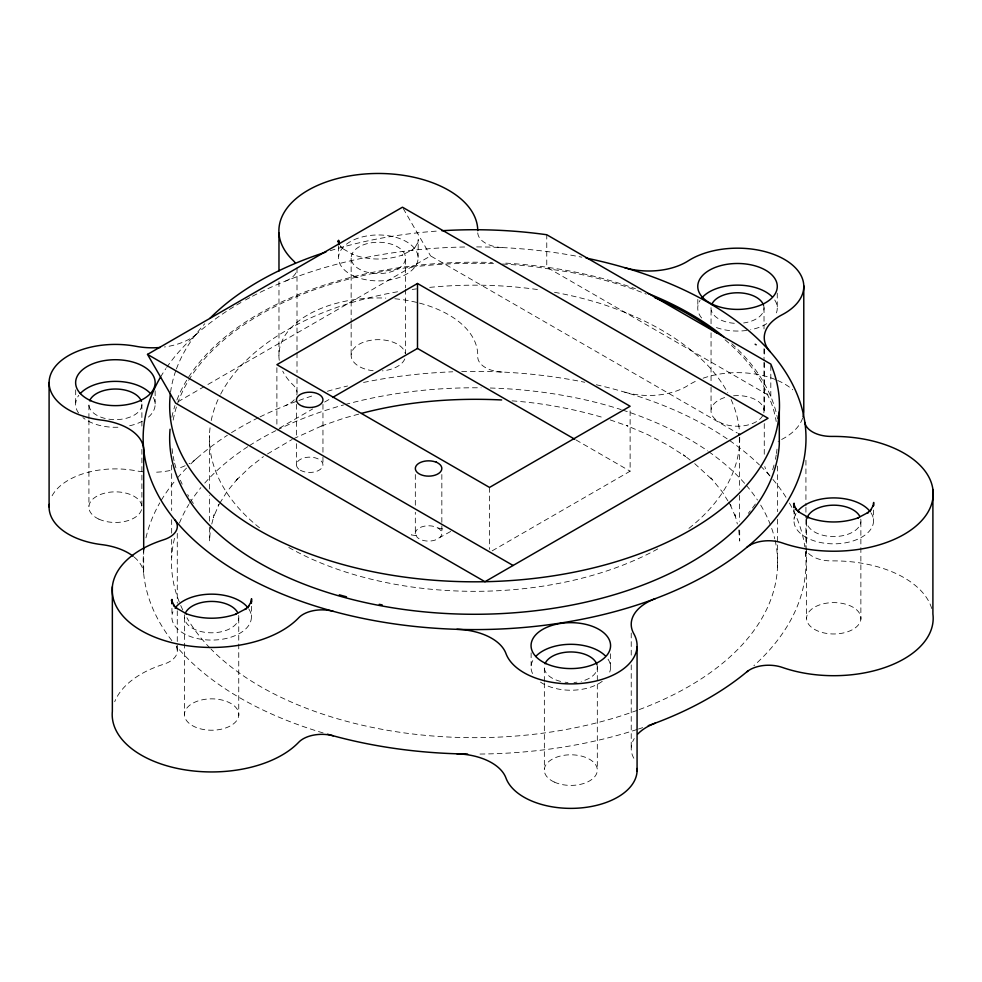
<?xml version="1.0" encoding="UTF-8"?>
<svg xmlns="http://www.w3.org/2000/svg" width="982" height="982" viewBox="0 0 982 982"><rect width="100%" height="100%" fill="white"/><g stroke="black" fill="none" stroke-linecap="round" stroke-linejoin="round"><path stroke-width="0.74" stroke-dasharray="4.91 3.68" d="M209.436 527.297L209.436 541.082L210.713 526.07M209.436 521.172L209.448 495.149M209.448 489.036L209.473 435.456M211.768 524.032L214.211 514.568L213.254 517.76L219.023 504.441M218.078 505.988L219.096 504.073M219.698 503.385L226.94 491.687L238.184 477.964L236.269 480.259L249.907 467.137L263.446 456.593M450.689 531.446L435.21 540.063A13.257 7.66 0 0 1 417.105 537.264L415.325 533.435L415.325 512.285M267.46 453.979L292.182 439.433M177.951 401.773L204.035 386.712M207.926 384.465L430.595 255.909L737.347 433.013M279.551 428.091L312.706 408.942M324.649 402.043L331.278 398.213M492.166 550.841L630.125 471.188L630.125 409.273M293.508 438.745L322.955 425.378L321.188 426.065L344.437 418.025L358.835 414.097M512.052 400.865C543.451 403.074 574.531 409.077 604.703 418.025M415.963 535.669L411.384 534.92L415.325 533.435A13.257 7.66 0 0 1 432.019 526.045A13.257 7.66 0 0 1 440.071 537.264M437.96 528.021L446.393 529.642M610.178 419.915L627.94 426.065L626.185 425.378L647.69 434.596L667.539 444.969L685.522 456.434L683.435 454.838L690.211 460.104M575.98 439.936L630.125 471.188M694.716 463.627L712.858 480.259L710.943 477.964L722.187 491.687L727.834 500.783M341.135 247.047L340.153 245.868L343.786 249.44L342.681 248.593L353.115 254.62L352.207 254.264C368.299 260.439 386.601 260.574 402.853 254.89L401.994 255.222L412.857 249.453L411.789 250.275L415.681 246.789L414.723 247.943L418.295 241.805L417.816 243.413L418.246 239.51L418.087 257.444M728.632 502.084L731.05 505.988L730.043 504.073M403.234 208.515L430.595 255.909M730.105 504.441L735.886 517.76L734.929 514.568L737.359 524.032M738.771 530.047L739.704 541.082L739.667 528.893M739.336 437.481L739.52 489.282M739.544 495.37L739.63 521.27M873.514 510.051L873.514 520.386M860.87 521.872L860.87 619.286A27.177 15.687 0 0 1 818.693 631.352A27.177 15.687 0 0 1 821.688 604.237A27.177 15.687 0 0 1 860.87 619.286M806.578 521.209L806.578 547.084M806.578 548.607L806.578 618.623M805.927 460.276L805.927 505.816M805.927 507.326L805.927 517.956M805.927 519.478L805.927 549.834M805.927 551.356L805.927 558.942M794.057 509.081L794.057 519.417M777.474 466.106L777.474 511.647M777.474 519.232L777.474 567.817M777.265 293.164L777.265 307.599M770.809 365.574L770.809 396.568L546.765 267.214L546.765 234.747M764.266 349.187L764.266 356.773M764.266 362.849L764.266 412.943M764.266 423.561L764.266 456.961M764.021 307.759L764.021 328.933M764.021 348.598L764.021 360.689M764.021 362.198L764.021 410.599M711.054 323.753L711.054 307.108A26.514 15.307 0 0 0 734.696 323.311M711.054 332.824L711.054 385.754M711.054 387.264L711.054 409.948M697.821 299.412L697.821 306.63M631.23 633.022L631.23 657.302M631.23 664.9L631.23 748.382M610.571 653.791L610.571 666.778M597.314 666.95L597.314 769.778M544.347 681.422L544.347 666.299A26.514 15.307 0 0 0 563.582 681.999M544.347 682.932L544.347 769.127M531.127 652.821L531.127 665.808M489.515 487.428L489.515 549.355M441.839 474.527L441.839 524.376M441.839 525.886L441.839 533.435M415.325 474.527L415.325 506.246M405.443 258.929A27.177 15.687 0 0 1 363.266 270.995A27.177 15.687 0 0 1 366.261 243.88A27.177 15.687 0 0 1 405.443 258.929L405.443 287.849M405.443 289.371L405.443 353.311M351.151 258.266L351.151 322.194M351.151 323.716L351.151 355.68M338.63 246.138L338.63 256.474M322.955 404.375L322.955 455.734M322.955 457.244L322.955 464.793M297.006 267.841L297.006 351.335M297.006 352.845L297.006 372.583M297.006 378.659L297.006 392.321M296.441 404.375L296.441 437.604M296.441 443.655L296.441 464.793M278.974 281.638L278.974 357.546M276.887 367.698L276.887 426.593M251.392 606.299L251.392 616.635M238.749 618.12L238.749 642.473M238.749 643.996L238.749 715.534A27.177 15.687 0 0 1 196.572 727.601A27.177 15.687 0 0 1 199.567 700.473A27.177 15.687 0 0 1 238.749 715.534M184.456 617.445L184.456 714.871M177.276 533.398L177.276 603.23M177.276 610.816L177.276 651.803M171.936 608.275L171.936 615.653M171.666 465.038L171.666 510.579M171.666 519.687L171.666 533.349M171.666 539.425L171.666 557.641M155.144 390.848L155.144 403.848M143.691 549.429L143.691 573.721M141.887 404.007L141.887 426.691M141.887 449.375L141.887 506.835M88.92 418.479L88.92 403.357A26.514 15.307 0 0 0 117.067 419.609A26.514 15.307 0 0 0 141.42 401.429M88.92 419.989L88.92 506.184M75.688 389.879L75.688 402.865M294.256 399.76A26.514 15.307 0 0 1 285.639 405.517M296.822 394.874A26.514 15.307 0 0 0 293.213 385.03A99.428 57.398 0 0 1 282.73 371.147M279.269 360.296A99.428 57.398 0 0 1 385.779 298.111M394.838 298.749A99.428 57.398 0 0 1 416.724 302.407M419.498 303.107A99.428 57.398 0 0 1 477.731 356.478A26.514 15.307 0 0 0 502.048 372.043M295.889 272.898A26.514 15.307 0 0 1 285.639 281.036M160.569 377.027A331.425 191.343 0 0 1 165.897 368.581M166.719 367.378A331.425 191.343 0 0 1 242.836 301.449M245.451 299.989A331.425 191.343 0 0 1 250.643 297.19M252.497 296.208A331.425 191.343 0 0 1 467.69 246.948M476.651 246.912A331.425 191.343 0 0 1 581.823 257.198M805.449 551.774A331.425 191.343 0 0 1 753.881 665.722M642.682 727.625A331.425 191.343 0 0 1 638.447 729.037M637.023 729.503A331.425 191.343 0 0 1 476.687 754.066M323.152 732.94A331.425 191.343 0 0 1 176.257 646.095M171.862 640.632A331.425 191.343 0 0 1 143.961 549.294M145.962 537.854A331.425 191.343 0 0 1 159.784 502.87M161.281 500.292A331.425 191.343 0 0 1 175.655 480.075M177.558 477.829A331.425 191.343 0 0 1 186.494 468.107M190.778 463.897A331.425 191.343 0 0 1 227.37 435.272M231.531 432.632A331.425 191.343 0 0 1 258.622 417.571M259.985 416.908A331.425 191.343 0 0 1 297.448 401M298.884 400.484A331.425 191.343 0 0 1 314.449 395.194M327.399 391.278A331.425 191.343 0 0 1 347.579 385.987M363.561 382.44A331.425 191.343 0 0 1 452.763 371.797M461.712 371.527A331.425 191.343 0 0 1 584.756 382.268M596.332 384.76A331.425 191.343 0 0 1 728.399 439.703M729.638 440.55A331.425 191.343 0 0 1 759.442 464.94M760.522 465.996A331.425 191.343 0 0 1 769.679 475.644M772.932 479.425A331.425 191.343 0 0 1 787.196 499.2M789.454 503.054A331.425 191.343 0 0 1 804.847 546.864M176.343 646.733A26.514 15.307 0 0 1 163.613 664.262A99.428 57.398 0 0 0 114.71 701.725M931.722 608.509A99.428 57.398 0 0 0 831.791 560.894A26.514 15.307 0 0 1 807.044 551.81M502.048 247.562A26.514 15.307 0 0 1 477.731 232.01M238.651 615.456A27.177 15.687 0 0 1 211.044 632.801A27.177 15.687 0 0 1 184.751 614.793M860.772 519.208A27.177 15.687 0 0 1 833.178 536.565A27.177 15.687 0 0 1 806.873 518.545M404.768 358.982A27.177 15.687 0 0 1 382.354 370.865M373.16 370.754A27.177 15.687 0 0 1 351.261 353.913A27.177 15.687 0 0 1 378.131 339.662A27.177 15.687 0 0 1 405.345 353.692M739.704 437.309A265.14 153.082 0 0 1 686.43 530.292M657.756 548.913A265.14 153.082 0 0 1 288.34 547.207M259.494 527.764A265.14 153.082 0 0 1 210.209 426.519M211.204 420.578A265.14 153.082 0 0 1 219.993 395.476M220.68 394.138A265.14 153.082 0 0 1 398.753 291.568M412.207 289.469A265.14 153.082 0 0 1 416.54 288.88M429.711 287.382A265.14 153.082 0 0 1 541.057 290.058M554.486 292.292A265.14 153.082 0 0 1 600.088 303.413C639.92 316.314 678.648 335.414 708.108 365.783A265.14 153.082 0 0 1 727.748 392.8M731.087 399.539A265.14 153.082 0 0 1 739.311 429.858M171.838 417.252A304.911 176.036 0 0 1 174.968 405.554M176.932 400.018A304.911 176.036 0 0 1 492.412 262.513M505.755 263.139A304.911 176.036 0 0 1 635.464 288.72M731.786 343.725A304.911 176.036 0 0 1 777.621 418.848M170.561 392.272A304.911 176.036 0 0 1 175.913 370.312M176.416 368.925A304.911 176.036 0 0 1 204.808 323.729M330.247 250.705A304.911 176.036 0 0 1 438.942 230.942M248.839 609.012A39.771 22.967 0 0 1 214.162 640.031A39.771 22.967 0 0 1 172.93 611.798M870.96 512.764A39.771 22.967 0 0 1 832.908 543.832A39.771 22.967 0 0 1 797.175 511.868M763.542 305.181A26.514 15.307 0 0 1 743.644 322.98M762.695 415.705A26.514 15.307 0 0 1 720.42 422.616A26.514 15.307 0 0 1 725.072 397.403M733.579 395.783A26.514 15.307 0 0 1 763.726 413.189M596.847 664.36A26.514 15.307 0 0 1 581.221 681.348M576.95 682.159A26.514 15.307 0 0 1 573.991 682.465M568.001 682.49A26.514 15.307 0 0 1 565.043 682.208M196.781 458.361A53.028 30.614 0 0 1 189.06 463.75M185.132 465.726A53.028 30.614 0 0 1 177.902 468.488M169.996 470.538A53.028 30.614 0 0 1 152.996 472.281M142.918 471.79A53.028 30.614 0 0 1 135.909 470.771A66.285 38.273 0 0 0 51.665 496.622M196.781 333.88A53.028 30.614 0 0 1 164.448 346.99M624.748 392.162A53.028 30.614 0 0 0 688.222 385.337A66.285 38.273 0 0 1 696.471 380.869M802.613 418.099A66.285 38.273 0 0 1 781.832 439.371A53.028 30.614 0 0 0 778.125 441.495M703.124 378.205A66.285 38.273 0 0 1 776.381 379.924M777.683 380.476A66.285 38.273 0 0 1 792.744 389.756M770.011 476.012A53.028 30.614 0 0 1 764.794 466.511M633.832 758.251A53.028 30.614 0 0 1 634.249 738.574M134.141 557.027A53.028 30.614 0 0 1 143.618 572.923M775.093 540.26A303.033 174.956 0 0 1 638.631 709.826M637.208 710.342A303.033 174.956 0 0 1 211.044 649.102M209.964 647.997A303.033 174.956 0 0 1 186.924 617.752M182.799 609.969A303.033 174.956 0 0 1 174.735 537.375M179.424 523.087A303.033 174.956 0 0 1 188.826 504.478M189.612 503.201A303.033 174.956 0 0 1 200.868 487.637M204.772 483.07A303.033 174.956 0 0 1 248.201 446.417M249.428 445.619A303.033 174.956 0 0 1 275.758 430.693M277.096 430.03A303.033 174.956 0 0 1 343.602 404.952M345.05 404.559A303.033 174.956 0 0 1 481.082 387.816M490.276 388.013A303.033 174.956 0 0 1 621.201 409.617M622.6 410.071A303.033 174.956 0 0 1 707.605 450.885M708.783 451.72A303.033 174.956 0 0 1 745.375 484.212M746.345 485.353A303.033 174.956 0 0 1 757.478 500.034M760.706 505.129A303.033 174.956 0 0 1 774.749 538.811M777.008 449.142A303.033 174.956 0 0 1 776.443 453.5M776.21 454.948A303.033 174.956 0 0 1 775.399 459.281M774.025 465.038A303.033 174.956 0 0 1 771.84 472.195M755.367 504.024A303.033 174.956 0 0 1 748.272 513.341M193.38 503.471A303.033 174.956 0 0 1 187.66 494.56M182.173 484.187A303.033 174.956 0 0 1 180.393 480.235M175.925 467.911A303.033 174.956 0 0 1 174.379 462.166M174.047 460.718A303.033 174.956 0 0 1 173.176 456.385M172.697 453.5A303.033 174.956 0 0 1 171.85 446.245M173.176 420.1A303.033 174.956 0 0 1 496.401 263.753M502.502 264.035A303.033 174.956 0 0 1 535.841 266.908L569.879 272.174A303.033 174.956 0 0 1 646.303 294.109M725.023 339.76A303.033 174.956 0 0 1 762.216 383.213L771.336 402.865A303.033 174.956 0 0 1 776.21 421.548M774.724 299.976A39.771 22.967 0 0 1 775.277 315.271M766.795 323.618A39.771 22.967 0 0 1 750.604 329.768M746.713 330.431A39.771 22.967 0 0 1 715.657 327.276M701.627 317.984A39.771 22.967 0 0 1 700.105 300.283M153.327 397.452A39.771 22.967 0 0 1 146.846 418.369M142.292 421.241A39.771 22.967 0 0 1 128.47 426.016M117.914 427.244A39.771 22.967 0 0 1 82.918 417.583M78.585 413.041A39.771 22.967 0 0 1 78.806 395.316M608.018 659.168A39.771 22.967 0 0 1 608.582 674.462M602.273 681.312A39.771 22.967 0 0 1 538.345 680.526M532.551 673.529A39.771 22.967 0 0 1 534.233 658.259M353.557 275.905A39.771 22.967 0 0 0 417.657 261.335A39.771 22.967 0 0 0 363.757 236.564A39.771 22.967 0 0 0 353.557 275.905M98.875 519.134A26.514 15.307 0 0 0 141.604 509.425A26.514 15.307 0 0 0 105.675 492.915A26.514 15.307 0 0 0 98.875 519.134M554.302 782.077A26.514 15.307 0 0 0 597.031 772.368A26.514 15.307 0 0 0 561.103 755.858A26.514 15.307 0 0 0 554.302 782.077M300.332 470.206A13.257 7.66 0 0 0 322.501 466.781A13.257 7.66 0 0 0 306.274 457.403A13.257 7.66 0 0 0 300.332 470.206"/><path stroke-width="1.47" d="M873.514 504.147L873.673 502.453L873.244 506.356L873.722 504.748L870.15 510.885M248.029 607.122L251.601 600.984L251.122 602.604L251.552 598.701L251.392 603.341M248.986 605.968L245.095 609.454L246.163 608.644L235.299 614.401L236.159 614.069C219.894 619.752 201.605 619.63 185.512 613.443M871.108 509.732L867.216 513.205L868.297 512.395L857.421 518.165L858.28 517.821C842.028 523.504 823.726 523.381 807.634 517.207M147.509 354.404L402.473 207.202L768.059 418.271L484.973 581.712L175.631 403.111L147.509 354.404L513.095 565.472M417.497 283.491L276.887 364.666L489.515 487.428L630.125 406.253L417.497 283.491L417.497 348.438L574.666 439.175M332.603 397.452L417.497 348.438M361.72 413.312C407.235 401.343 454.691 397.649 501.63 399.969M808.542 517.563L798.108 511.536L799.213 512.383L795.58 508.811L796.562 509.977L793.566 503.766L794.205 507.068L794.057 503.177L794.057 507.608M186.42 613.799L175.987 607.784M755.146 344.216L756.238 344.842M738.673 433.774L739.937 434.51M177.091 608.619L173.458 605.047L174.44 606.225L171.433 600.002L172.083 603.316L171.936 599.413L171.936 603.844M338.999 243.413L338.127 240.823L338.618 242.444M338.778 244.125L338.63 240.234L338.63 244.665M932.9 489.515L932.9 613.995A99.428 57.398 0 0 1 885.825 667.195A99.428 57.398 0 0 1 782.347 667.429A26.514 15.307 0 0 0 746.86 671.811M803.779 285.823L803.779 410.304A66.285 38.273 0 0 1 803.006 416.822M779.303 411.789L779.303 444.257A304.911 176.036 0 0 1 461.565 614.118A304.911 176.036 0 0 1 170.058 429.244M637.072 646.647L637.072 771.128M278.974 233.065L278.974 271.007M143.691 449.24L143.691 549.429M112.353 586.806L112.353 711.287A99.428 57.398 0 0 0 184.125 769.704A99.428 57.398 0 0 0 298.7 742.257A26.514 15.307 0 0 1 333.217 735.8M49.1 382.477L49.1 506.958M295.177 262.845A26.514 15.307 0 0 0 293.213 260.549A99.428 57.398 0 0 1 351.446 175.606A99.428 57.398 0 0 1 477.755 230.623M586.07 258.057A331.425 191.343 0 0 1 787.318 501.569A331.425 191.343 0 0 1 366.703 619.176A331.425 191.343 0 0 1 160.569 377.027M174.796 519.859A26.514 15.307 0 0 1 163.613 539.781A99.428 57.398 0 0 0 141.322 630.64A99.428 57.398 0 0 0 298.7 617.776A26.514 15.307 0 0 1 333.217 611.32M748.161 670.718A331.425 191.343 0 0 1 648.255 725.686M467.604 754.029A331.425 191.343 0 0 1 327.509 734.205M746.86 547.33A26.514 15.307 0 0 1 782.347 542.948A99.428 57.398 0 0 0 929.794 508.676A99.428 57.398 0 0 0 831.791 436.425A26.514 15.307 0 0 1 804.847 422.383M185.819 612.203A27.177 15.687 0 0 1 212.198 601.426A27.177 15.687 0 0 1 237.779 612.842M806.873 518.545A27.177 15.687 0 0 1 832.024 505.214A27.177 15.687 0 0 1 859.901 516.593M648.022 293.471A304.911 176.036 0 0 1 723.66 336.728M170.377 393.77A304.911 176.036 0 0 0 500.575 581.172A304.911 176.036 0 0 0 770.809 364.101L546.765 234.747A304.911 176.036 0 0 0 441.912 230.745M209.817 318.45A304.911 176.036 0 0 1 325.864 252.092M175.041 608.103A39.771 22.967 0 0 1 211.351 594.159A39.771 22.967 0 0 1 247.98 607.809M797.863 510.971A39.771 22.967 0 0 1 834.319 497.911A39.771 22.967 0 0 1 870.113 511.561M89.595 400.791A26.514 15.307 0 0 1 115.95 389.032A26.514 15.307 0 0 1 141.42 401.429M711.717 304.543A26.514 15.307 0 0 1 738.071 292.783A26.514 15.307 0 0 1 763.542 305.181M545.022 663.722A26.514 15.307 0 0 1 571.377 651.962A26.514 15.307 0 0 1 596.847 664.36M160.189 347.468A53.028 30.614 0 0 1 135.909 346.29A66.285 38.273 0 0 0 51.359 372.779A66.285 38.273 0 0 0 101.649 420.124A53.028 30.614 0 0 1 143.618 448.443M624.748 267.681A53.028 30.614 0 0 0 688.222 260.856A66.285 38.273 0 0 1 784.385 259.383A66.285 38.273 0 0 1 781.832 314.903A53.028 30.614 0 0 0 770.011 351.544M655.338 598.627A53.028 30.614 0 0 0 633.832 633.771A66.285 38.273 0 0 1 587.972 682.588A66.285 38.273 0 0 1 505.963 653.546A53.028 30.614 0 0 0 456.912 629.315M637.797 734.008A53.028 30.614 0 0 1 655.338 723.108M637.036 768.513A66.285 38.273 0 0 1 579.073 808.076A66.285 38.273 0 0 1 505.963 778.026A53.028 30.614 0 0 0 456.912 753.795M133.122 556.205A53.028 30.614 0 0 0 101.649 544.605A66.285 38.273 0 0 1 49.284 504.343M382.158 604.863A303.033 174.956 0 0 1 379.248 604.323M346.499 596.811A303.033 174.956 0 0 1 339.293 594.797M654.515 297.485A303.033 174.956 0 0 1 717.044 333.315M701.627 298.184A39.771 22.967 0 0 1 735.825 285.148A39.771 22.967 0 0 1 771.815 296.466M80.254 393.561A39.771 22.967 0 0 1 114.538 381.372A39.771 22.967 0 0 1 149.681 392.714M535.693 656.504A39.771 22.967 0 0 1 569.965 644.315A39.771 22.967 0 0 1 605.108 655.645M436.29 462.105L435.21 461.859A13.257 7.66 0 0 0 415.386 467.825A13.257 7.66 0 0 0 433.123 475.681A13.257 7.66 0 0 0 437.96 463.074L436.29 462.105M712.748 304.408A39.771 22.967 0 0 0 776.848 289.837A39.771 22.967 0 0 0 722.948 265.079A39.771 22.967 0 0 0 712.748 304.408M90.614 400.644A39.771 22.967 0 0 0 154.714 386.086A39.771 22.967 0 0 0 100.815 361.315A39.771 22.967 0 0 0 90.614 400.644M546.041 663.587A39.771 22.967 0 0 0 610.141 649.016A39.771 22.967 0 0 0 556.242 624.257A39.771 22.967 0 0 0 546.041 663.587M303.07 406.474A13.257 7.66 0 0 0 322.955 399.846A13.257 7.66 0 0 0 303.07 393.217A13.257 7.66 0 0 0 303.07 406.474"/></g></svg>
